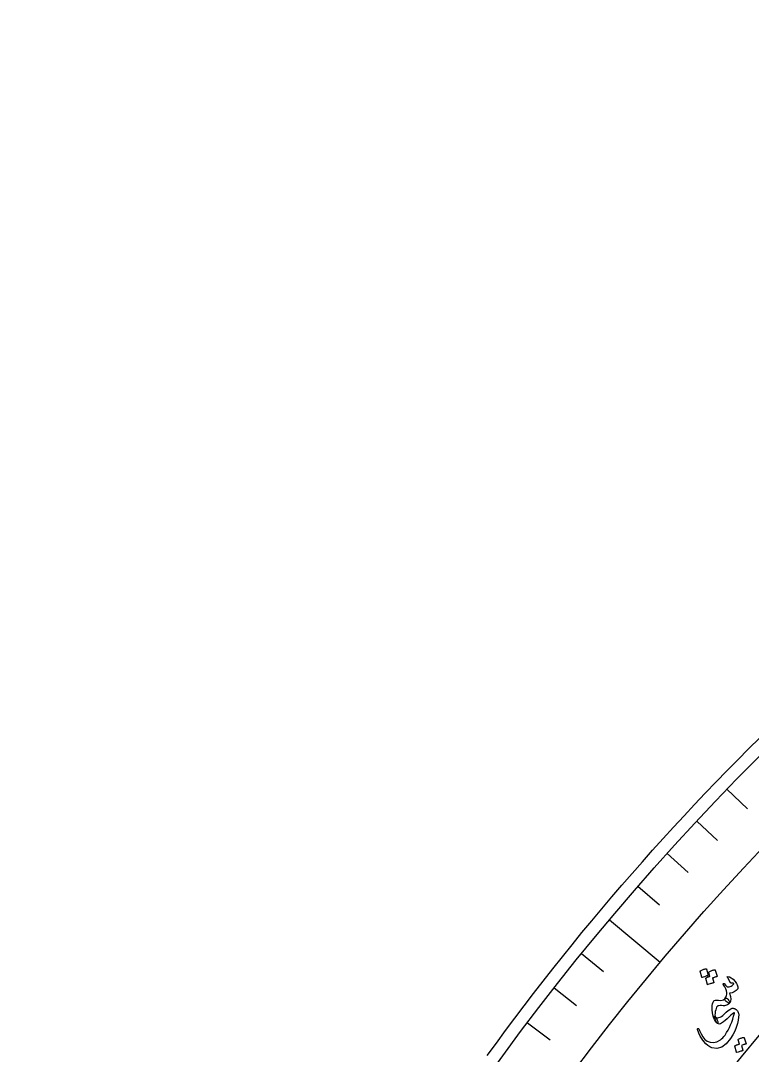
# Model space of a CAD drawing. Header units: millimetres. Extents: x -280 to 280, y -280 to 343.
# Drawn here: x -278.6 to -197.6, y 164.1 to 278.6 of the extents above; entities that cross this region are included whole.
import ezdxf

# ---------------------------------------------------------------- set-up
doc = ezdxf.new("R2010")
doc.units = ezdxf.units.MM
for name, color, linetype in [('CUT_OUTER', 1, 'Continuous'), ('ENGRAVE', 7, 'Continuous'), ('ENGRAVE_FINE', 8, 'Continuous'), ('TEXT', 5, 'Continuous')]:
    doc.layers.add(name, color=color, linetype=linetype)

msp = doc.modelspace()

# ---------------------------------------------------------------- linework, layer by layer
at = {"layer": 'CUT_OUTER'}
msp.add_lwpolyline([(-226.928, 164.0234), (-225.9173, 165.4127), (-224.8981, 166.7958), (-223.8704, 168.1726), (-222.8343, 169.5431), (-221.7898, 170.9072), (-220.737, 172.2648), (-219.6758, 173.616), (-218.6064, 174.9607), (-217.5288, 176.2987), (-216.4429, 177.6301), (-215.3489, 178.9548), (-214.2468, 180.2728), (-213.1367, 181.584), (-212.0185, 182.8884), (-210.8923, 184.1859), (-209.7582, 185.4764), (-208.6162, 186.76), (-207.4663, 188.0365), (-206.3086, 189.306), (-205.1432, 190.5683), (-203.97, 191.8234), (-202.7892, 193.0714), (-201.6007, 194.312), (-200.4046, 195.5453), (-199.201, 196.7713), (-197.9899, 197.9899), (-196.7713, 199.201)], dxfattribs=at)
at = {"layer": 'ENGRAVE'}
msp.add_lwpolyline([(-213.3985, 179.0626), (-207.7831, 174.3507)], dxfattribs=at)
for radius in [278.572, 271.2416, 257.628]:
    msp.add_circle((0, 0), radius, dxfattribs=at)
at = {"layer": 'ENGRAVE_FINE'}
for points in [[(-200.3879, 193.5124), (-198.128, 191.33)], [(-203.7347, 189.9856), (-201.437, 187.8431)], [(-207.0193, 186.4011), (-204.6847, 184.2989)], [(-210.241, 182.7597), (-207.87, 180.6986)], [(-216.4911, 175.311), (-214.0496, 173.334)], [(-219.5177, 171.506), (-217.0421, 169.5719)], [(-222.4775, 167.6488), (-219.9685, 165.7582)]]:
    msp.add_lwpolyline(points, dxfattribs=at)
at = {"layer": 'TEXT'}
for points in [[(-203.3637, 173.3543), (-203.3647, 173.3682), (-203.3602, 173.3826), (-203.3501, 173.3974), (-203.3344, 173.4127), (-203.2618, 173.4534), (-203.1886, 173.4902), (-203.1147, 173.5232), (-203.0402, 173.5524), (-202.9643, 173.5778), (-202.8865, 173.5995), (-202.8067, 173.6176), (-202.7248, 173.6319), (-202.7, 173.6315), (-202.6811, 173.6257), (-202.6681, 173.6146), (-202.661, 173.5981), (-202.4555, 172.9227), (-202.4563, 172.9052), (-202.4671, 172.891), (-202.4879, 172.8802), (-202.5187, 172.8728), (-202.545, 172.8661), (-202.5857, 172.8546), (-202.6406, 172.8385), (-202.7098, 172.8177), (-202.794, 172.7914), (-202.8937, 172.7588), (-203.009, 172.72), (-203.1399, 172.6749), (-203.1591, 172.6705), (-203.1731, 172.6721), (-203.1821, 172.6797), (-203.1859, 172.6933)], [(-202.3896, 173.2407), (-202.3906, 173.2546), (-202.3861, 173.2689), (-202.376, 173.2837), (-202.3604, 173.2989), (-202.2878, 173.3392), (-202.2147, 173.3757), (-202.1408, 173.4084), (-202.0664, 173.4373), (-201.9907, 173.4624), (-201.9129, 173.4838), (-201.8332, 173.5015), (-201.7514, 173.5155), (-201.7311, 173.5143), (-201.7146, 173.5073), (-201.7018, 173.4944), (-201.6928, 173.4756), (-201.4879, 172.8007), (-201.4887, 172.7877), (-201.4987, 172.7761), (-201.5177, 172.7659), (-201.546, 172.757), (-201.5649, 172.7515), (-201.5943, 172.7427), (-201.6343, 172.7306), (-201.6849, 172.7153), (-201.7456, 172.6963), (-201.8161, 172.6733), (-201.8965, 172.6464), (-201.9866, 172.6155), (-201.8321, 172.1211), (-201.8328, 172.1037), (-201.8436, 172.0895), (-201.8643, 172.0788), (-201.8951, 172.0714), (-201.9214, 172.0647), (-201.9619, 172.0533), (-202.0167, 172.0373), (-202.0857, 172.0166), (-202.1697, 171.9905), (-202.2692, 171.9581), (-202.3842, 171.9195), (-202.5148, 171.8746), (-202.5317, 171.8728), (-202.5441, 171.8763), (-202.5521, 171.885), (-202.5557, 171.899), (-202.7349, 172.5588), (-202.7359, 172.5726), (-202.7315, 172.587), (-202.7214, 172.6018), (-202.7058, 172.6171), (-202.6547, 172.6458), (-202.6027, 172.6732), (-202.55, 172.6993), (-202.4964, 172.724), (-202.442, 172.7466), (-202.3867, 172.7666), (-202.3305, 172.7838), (-202.2734, 172.7983)], [(-200.3448, 172.6888), (-200.3599, 172.7193), (-200.3612, 172.7418), (-200.3487, 172.7563), (-200.3224, 172.7628), (-200.1207, 172.7403), (-199.9137, 172.6431), (-199.7012, 172.4713), (-199.4832, 172.2249), (-199.4002, 172.1061), (-199.3296, 171.9865), (-199.2713, 171.8659), (-199.2254, 171.7445), (-199.1934, 171.6281), (-199.1775, 171.5333), (-199.1777, 171.4602), (-199.1942, 171.4088), (-199.3703, 171.2144), (-199.5835, 171.0697), (-199.8337, 170.9746), (-200.1213, 170.929), (-200.0024, 170.5775), (-199.9563, 170.2807), (-199.9829, 170.0387), (-200.0825, 169.8512), (-200.1095, 169.8352), (-200.1504, 169.8348), (-200.205, 169.8498), (-200.2734, 169.8804), (-200.4675, 170.0034), (-200.5899, 170.1156), (-200.6407, 170.2169), (-200.6198, 170.3073), (-200.5133, 170.4878), (-200.4412, 170.6655), (-200.4034, 170.8405), (-200.3999, 171.0127), (-200.4345, 171.1946), (-200.5109, 171.3982), (-200.6292, 171.6236), (-200.7893, 171.8709), (-200.8054, 171.904), (-200.8095, 171.9346), (-200.8016, 171.9627), (-200.7816, 171.9882), (-200.7532, 172.0071), (-200.7249, 172.0093), (-200.6967, 171.9948), (-200.6686, 171.9637), (-200.5706, 171.8365), (-200.4874, 171.7388), (-200.419, 171.6705), (-200.3653, 171.6316), (-200.3132, 171.6179), (-200.2437, 171.6201), (-200.1566, 171.6382), (-200.052, 171.6722), (-199.9384, 171.7241), (-199.8293, 171.7902), (-199.7248, 171.8705), (-199.6247, 171.9649), (-199.6244, 171.9653), (-199.6235, 171.9664), (-199.6219, 171.9682), (-199.6196, 171.9708), (-199.6217, 171.9797), (-199.6321, 171.9893), (-199.6509, 171.9997), (-199.6781, 172.0109), (-199.7178, 172.0219), (-199.774, 172.0316), (-199.8468, 172.04), (-199.9362, 172.0473), (-199.9523, 172.0488), (-199.9674, 172.056), (-199.9815, 172.0689), (-199.9947, 172.0873)], [(-200.6147, 170.3133), (-200.5245, 170.3666), (-200.4412, 170.3784), (-200.3649, 170.3488), (-200.2956, 170.2777), (-200.1787, 170.1099), (-200.1034, 169.9839), (-200.0696, 169.8997), (-200.0775, 169.8571), (-200.1529, 169.7833), (-200.2374, 169.7171), (-200.3307, 169.6583), (-200.4331, 169.6072), (-200.5441, 169.5684), (-200.6745, 169.546), (-200.8244, 169.5399), (-200.9938, 169.5502), (-201.1585, 169.5583), (-201.2945, 169.5458), (-201.4016, 169.5128), (-201.4798, 169.4594), (-201.5364, 169.3761), (-201.5894, 169.253), (-201.6387, 169.0898), (-201.6843, 168.8868), (-201.7151, 168.6861), (-201.7249, 168.524), (-201.7139, 168.4005), (-201.6821, 168.3156), (-201.5628, 168.1247), (-201.4747, 167.9499), (-201.4178, 167.7911), (-201.3922, 167.6483), (-201.3932, 167.6049), (-201.4009, 167.5797), (-201.4151, 167.5725), (-201.4359, 167.5835), (-201.5609, 167.6926), (-201.6754, 167.8435), (-201.7792, 168.0363), (-201.8722, 168.2711), (-201.9479, 168.5279), (-202.0001, 168.787), (-202.0285, 169.0482), (-202.0333, 169.3116), (-202.0183, 169.5595), (-201.9817, 169.769), (-201.9236, 169.94), (-201.8439, 170.0726), (-201.7693, 170.1307), (-201.6557, 170.1622), (-201.5029, 170.1671), (-201.3112, 170.1453), (-201.1134, 170.1291), (-200.9314, 170.1517), (-200.7652, 170.2131), (-200.6147, 170.3133)], [(-200.9853, 167.6228), (-201.1079, 167.5506), (-201.2217, 167.5165), (-201.3266, 167.5204), (-201.4228, 167.5625), (-201.5033, 167.6402), (-201.5794, 167.7661), (-201.6509, 167.9403), (-201.7178, 168.1627), (-201.7425, 168.2607), (-201.7572, 168.3326), (-201.7618, 168.3783), (-201.7563, 168.3978), (-201.7456, 168.3953), (-201.7297, 168.3807), (-201.7086, 168.3542), (-201.6821, 168.3156), (-201.6126, 168.2392), (-201.5216, 168.1994), (-201.4089, 168.196), (-201.2748, 168.2291), (-201.138, 168.2866), (-201.0017, 168.3633), (-200.8656, 168.4593), (-200.73, 168.5746), (-200.4664, 168.8172), (-200.2531, 169.0042), (-200.0902, 169.1356), (-199.9778, 169.2117), (-199.8898, 169.2505), (-199.8001, 169.2701), (-199.7088, 169.2703), (-199.6158, 169.2513), (-199.5685, 169.2344), (-199.5234, 169.215), (-199.4805, 169.1929), (-199.4399, 169.1682), (-199.401, 169.1407), (-199.3636, 169.1099), (-199.3276, 169.0759), (-199.2931, 169.0387), (-199.2335, 168.9666), (-199.1833, 168.8896), (-199.1422, 168.8079), (-199.1104, 168.7213), (-199.0873, 168.5267), (-199.1018, 168.2678), (-199.1535, 167.9447), (-199.2424, 167.5573), (-199.3695, 167.1403), (-199.5363, 166.7283), (-199.7428, 166.321), (-199.989, 165.9184), (-200.4651, 165.3266), (-200.9711, 164.9589), (-201.5083, 164.8152), (-202.0776, 164.8959), (-202.2848, 164.9919), (-202.4979, 165.1363), (-202.7169, 165.3293), (-202.9418, 165.571), (-203.1549, 165.8516), (-203.3451, 166.1665), (-203.5121, 166.5159), (-203.6558, 166.8997), (-203.659, 166.9282), (-203.6571, 166.9538), (-203.65, 166.9764), (-203.6377, 166.996), (-203.6193, 167.0138), (-203.5989, 167.0248), (-203.5764, 167.0291), (-203.5518, 167.0266), (-203.5273, 167.0109), (-203.499, 166.9706), (-203.4668, 166.9057), (-203.4307, 166.8161), (-203.249, 166.4132), (-203.0477, 166.0818), (-202.8273, 165.8218), (-202.5878, 165.6329), (-202.2522, 165.4944), (-201.8962, 165.4702), (-201.5198, 165.5601), (-201.1228, 165.7638), (-200.9837, 165.8708), (-200.8505, 165.9952), (-200.7232, 166.137), (-200.6016, 166.296), (-200.4271, 166.5626), (-200.266, 166.8391), (-200.1184, 167.1258), (-199.9841, 167.4227), (-199.8621, 167.7301), (-199.7514, 168.0486), (-199.6519, 168.3783), (-199.5637, 168.7191), (-199.5615, 168.7224), (-199.5601, 168.7263), (-199.5595, 168.7308), (-199.5596, 168.736), (-199.5668, 168.7427), (-199.5813, 168.7467), (-199.6032, 168.7481), (-199.6325, 168.7468), (-199.6897, 168.7178), (-199.7955, 168.6358), (-199.9498, 168.5007), (-200.1524, 168.3125), (-200.3763, 168.1059), (-200.5898, 167.9221), (-200.7927, 167.7611), (-200.9853, 167.6228)], [(-199.1522, 165.7736), (-199.1535, 165.7872), (-199.1494, 165.8013), (-199.1399, 165.8159), (-199.1248, 165.8309), (-199.0542, 165.8706), (-198.9829, 165.9065), (-198.9108, 165.9386), (-198.838, 165.9671), (-198.7638, 165.9918), (-198.6875, 166.0128), (-198.6092, 166.0303), (-198.5288, 166.044), (-198.5087, 166.0429), (-198.4921, 166.0359), (-198.4792, 166.0232), (-198.4698, 166.0047), (-198.2489, 165.3407), (-198.2494, 165.3279), (-198.2589, 165.3166), (-198.2775, 165.3065), (-198.3051, 165.2978), (-198.3269, 165.2941), (-198.3596, 165.2859), (-198.4032, 165.2729), (-198.4577, 165.2553), (-198.5237, 165.233), (-198.602, 165.2059), (-198.6925, 165.174), (-198.7952, 165.1373), (-198.6256, 164.6182), (-198.6232, 164.5988), (-198.6316, 164.5834), (-198.6506, 164.5718), (-198.6805, 164.5642), (-198.7063, 164.5576), (-198.746, 164.5464), (-198.7997, 164.5307), (-198.8674, 164.5103), (-198.9497, 164.4845), (-199.0472, 164.4526), (-199.1598, 164.4146), (-199.2877, 164.3704), (-199.3043, 164.3687), (-199.3168, 164.3721), (-199.3249, 164.3807), (-199.3288, 164.3944), (-199.53, 165.0484), (-199.5315, 165.0621), (-199.5274, 165.0762), (-199.5179, 165.0907), (-199.5029, 165.1058), (-199.4455, 165.1418), (-199.3866, 165.1741), (-199.3264, 165.2027), (-199.2647, 165.2277), (-199.202, 165.2492), (-199.1386, 165.2677), (-199.0746, 165.2832), (-199.0099, 165.2956)]]:
    msp.add_lwpolyline(points, close=True, dxfattribs=at)

doc.saveas('drawing.dxf')
